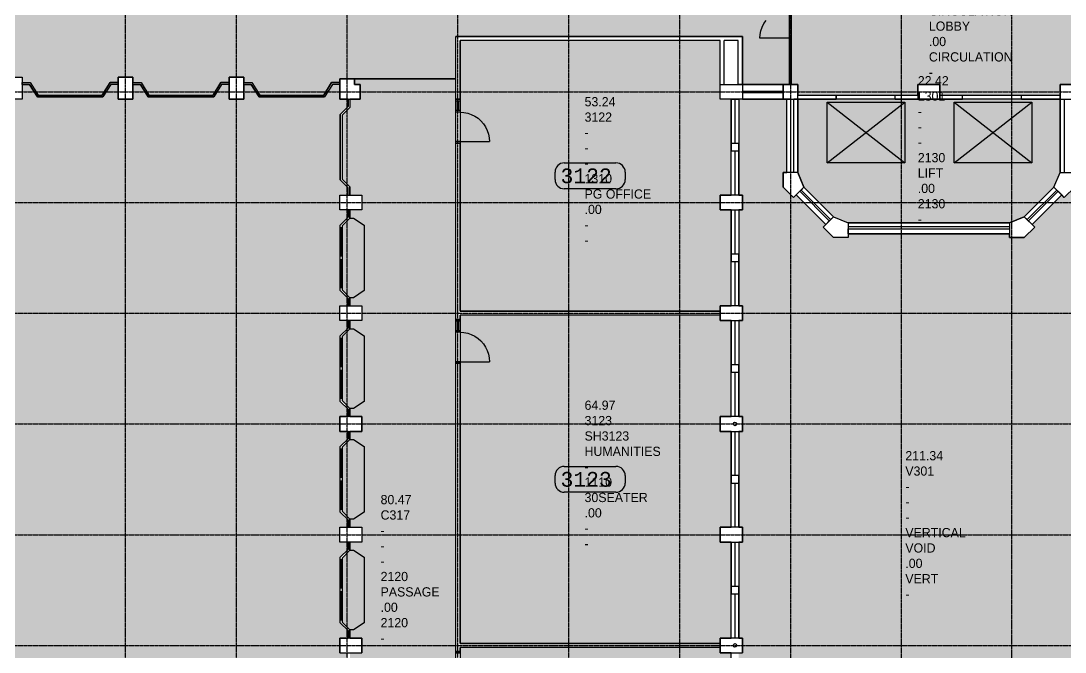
# Model space of a CAD drawing. Header units: millimetres. Extents: x -67062 to 59842, y -55557 to 30708.
# Drawn here: x -13547 to 14726, y -15524 to 1581 of the extents above; entities that cross this region are included whole.
import ezdxf

# ---------------------------------------------------------------- set-up
doc = ezdxf.new("R2010")
doc.units = ezdxf.units.MM
doc.header["$MEASUREMENT"] = 0
doc.linetypes.add('PCENTRE', pattern=[50.8, 31.75, -6.35, 6.35, -6.35])
doc.linetypes.add('PCENTRE2', pattern=[28.575, 19.05, -3.175, 3.175, -3.175])
for name, color, linetype in [('BL', 8, 'CONTINUOUS'), ('Boundaries_and_building_grids', 140, 'PCENTRE2'), ('BRICK_WALLS_P4', 1, 'CONTINUOUS'), ('COLUMNS_P5', 5, 'CONTINUOUS'), ('DR', 8, 'CONTINUOUS'), ('GROS$', 1, 'CONTINUOUS'), ('HL-TMP', 7, 'CONTINUOUS'), ('LIFTS AND STAIRS', 8, 'CONTINUOUS'), ('RM$', 5, 'CONTINUOUS'), ('RM$TXT', 5, 'CONTINUOUS'), ('SAPSE_P7', 9, 'CONTINUOUS'), ('WA_EXT', 7, 'CONTINUOUS'), ('WN', 4, 'CONTINUOUS')]:
    doc.layers.add(name, color=color, linetype=linetype)
doc.styles.add('MONOTXT', font='monotxt.shx')

msp = doc.modelspace()

# ---------------------------------------------------------------- hatches: boundary and pattern name
at = {"layer": 'HL-TMP', "linetype": 'Continuous', "true_color": 0x666666}
h = msp.add_hatch(color=251, dxfattribs=at)
h.paths.add_polyline_path([(-16822, -34092), (-19602, -34092), (-19602, -34882), (-19602, -40092), (-17412, -40092), (-16822, -40092), (-16822, -38882)], flags=0)
h.paths.add_polyline_path([(14588, 6341), (14422, 6741), (13621, 7542), (13221, 7708), (8855, 7708), (8455, 7542), (7653, 6741), (7488, 6341), (7488, 4358), (14588, 4358)], flags=0)
h.paths.add_polyline_path([(-43912, 6341), (-44078, 6741), (-44879, 7542), (-45279, 7708), (-49645, 7708), (-50045, 7542), (-50847, 6741), (-51012, 6341), (-51012, 4358), (-43912, 4358)], flags=0)
h.paths.add_polyline_path([(-43912, -27542), (-51012, -27542), (-51012, -29525), (-50847, -29925), (-50045, -30726), (-49645, -30892), (-45279, -30892), (-44879, -30726), (-44078, -29925), (-43912, -29525)], flags=0)
h.paths.add_polyline_path([(14588, -27542), (7488, -27542), (7488, -29525), (7653, -29925), (8455, -30726), (8855, -30892), (13221, -30892), (13621, -30726), (14422, -29925), (14588, -29525)], flags=0)
h.paths.add_polyline_path([(-10822, -34092), (-13982, -34092), (-13982, -39982), (-12402, -39982), (-10822, -39982)], flags=0)
h.paths.add_polyline_path([(23488, 4343), (23488, 7343), (23488, 10343), (23488, 13343), (23488, 16343), (23488, 19343), (23488, 22343), (23488, 25343), (23488, 28103), (20988, 28103), (20988, 26143), (20988, 23143), (20988, 20143), (20988, 17143), (20988, 14143), (20988, 12736), (20988, 11331), (20988, 9928), (20988, 6811), (20988, 5308), (20988, 3958), (20183, 3958), (16313, 3958), (16313, 2933), (16313, 308), (20928, 308), (20928, -92), (21391, -92), (22991, -92), (23488, -92), (23488, 1343)], flags=0)
h.paths.add_polyline_path([(21038, -202), (21038, -24397), (16588, -24397), (16588, -24542), (14813, -24542), (14813, -27142), (16588, -27142), (16588, -27287), (20778, -27287), (20778, -37877), (23788, -37877), (23788, -3397), (23488, -3397), (23488, -202)], flags=0)
h.paths.add_polyline_path([(-1767, -24542), (-1767, -27142), (7263, -27142), (7263, -24542)], flags=0)
h.paths.add_polyline_path([(-1512, -27252), (58, -27252), (58, -32367), (-1512, -32367)], flags=0)
h.paths.add_polyline_path([(-10602, -33982), (-10602, -40202), (-9322, -40202), (-9322, -33982)], flags=0)
h.paths.add_polyline_path([(-34912, -32367), (-34912, -33982), (58, -33982), (58, -32367)], flags=0)
h.paths.add_polyline_path([(58, -38327), (58, -34092), (-1512, -34092), (-1512, -40202), (-1657, -40202), (-1657, -41752), (-1657, -42287), (-1050, -42287), (58, -42287), (58, -42127), (58, -39127)], flags=0)
h.paths.add_polyline_path([(-1767, -40202), (-2903, -40202), (-8302, -40202), (-9212, -40202), (-9212, -41752), (-9212, -41802), (-7197, -41802), (-4197, -41802), (-1767, -41802), (-1767, -41752)], flags=0)
h.paths.add_polyline_path([(-37712, -40202), (-37712, -41802), (-9322, -41802), (-9322, -40202), (-14202, -40202), (-14202, -39602), (-16602, -39602), (-16602, -40202), (-19822, -40202), (-19822, -39602), (-22222, -39602), (-22222, -40202)], flags=0)
h.paths.add_polyline_path([(-36512, -27252), (-36512, -40202), (-34912, -40202), (-34912, -27252)], flags=0)
h.paths.add_polyline_path([(-31602, -33982), (-30322, -33982), (-30322, -40202), (-31602, -40202)], flags=0)
h.paths.add_polyline_path([(-43687, -24542), (-43687, -27142), (-34712, -27142), (-34712, -24542)], flags=0)
h.paths.add_polyline_path([(-59962, 14603), (-59962, -37877), (-57462, -37877), (-57462, -27142), (-51237, -27142), (-51237, -24542), (-57462, -24542), (-57462, -142), (-57352, -142), (-57352, 308), (-52737, 308), (-52737, 3958), (-57462, 3958), (-57462, 14603)], flags=0)
h.paths.add_polyline_path([(-57412, 25343), (-57412, 28103), (-60012, 28103), (-60012, 25343), (-60012, 23143), (-60012, 20143), (-60012, 19213), (-59962, 19213), (-59962, 17143), (-59962, 14713), (-57462, 14713), (-57462, 16213), (-57412, 16213), (-57412, 16343), (-57412, 19343), (-57412, 22343)], flags=0)
h.paths.add_polyline_path([(-43687, 3958), (-43687, -142), (-42412, -142), (-42412, 1158), (-34712, 1158), (-34712, -142), (-31912, -142), (-31912, 8), (-31512, 8), (-31512, -92), (-31292, -92), (-31079, -429), (-29345, -429), (-29133, -92), (-28912, -92), (-28912, 58), (-28512, 58), (-28512, -92), (-28292, -92), (-28079, -429), (-26345, -429), (-26133, -92), (-25912, -92), (-25912, 58), (-25512, 58), (-25512, -92), (-25292, -92), (-25079, -429), (-23345, -429), (-23133, -92), (-22912, -92), (-22912, 58), (-22512, 58), (-22512, -92), (-22292, -92), (-22079, -429), (-20345, -429), (-20133, -92), (-19912, -92), (-19912, 58), (-19512, 58), (-19512, -92), (-19292, -92), (-19079, -429), (-17345, -429), (-17133, -92), (-16912, -92), (-16912, 58), (-16512, 58), (-16512, -92), (-16292, -92), (-16079, -429), (-14345, -429), (-14133, -92), (-13912, -92), (-13912, 58), (-13512, 58), (-13512, -92), (-13292, -92), (-13079, -429), (-11345, -429), (-11133, -92), (-10912, -92), (-10912, 58), (-10512, 58), (-10512, -92), (-10292, -92), (-10079, -429), (-8345, -429), (-8133, -92), (-7912, -92), (-7912, 58), (-7512, 58), (-7512, -92), (-7292, -92), (-7079, -429), (-5345, -429), (-5133, -92), (-4912, -92), (-4912, 8), (-1767, 8), (-1767, 1158), (5988, 1158), (5988, -142), (7263, -142), (7263, 3958)], flags=0)
h.paths.add_polyline_path([(-32062, -142), (-34712, -142), (-34712, -27142), (-31787, -27142), (-31787, -26921), (-31575, -26709), (-31575, -24975), (-31787, -24763), (-31787, -24542), (-32312, -24542), (-32312, -24142), (-31787, -24142), (-31787, -23921), (-31575, -23709), (-31575, -21975), (-31787, -21763), (-31787, -21542), (-32312, -21542), (-32312, -21142), (-31787, -21142), (-31787, -20921), (-31575, -20709), (-31575, -18975), (-31787, -18763), (-31787, -18542), (-32312, -18542), (-32312, -18142), (-31787, -18142), (-31787, -17921), (-31575, -17709), (-31575, -15975), (-31787, -15763), (-31787, -15542), (-32312, -15542), (-32312, -15142), (-31787, -15142), (-31787, -14921), (-31575, -14709), (-31575, -12975), (-31787, -12763), (-31787, -12542), (-32312, -12542), (-32312, -12142), (-31787, -12142), (-31787, -11921), (-31575, -11709), (-31575, -9975), (-31787, -9763), (-31787, -9542), (-32312, -9542), (-32312, -9142), (-31787, -9142), (-31787, -8921), (-31575, -8709), (-31575, -6975), (-31787, -6763), (-31787, -6542), (-32312, -6542), (-32312, -6142), (-31787, -6142), (-31787, -5921), (-31575, -5709), (-31575, -3975), (-31787, -3763), (-31787, -3542), (-32312, -3542), (-32312, -3142), (-31787, -3142), (-31787, -2921), (-31575, -2709), (-31575, -975), (-31787, -763), (-31787, -542), (-32062, -542)], flags=0)
h.paths.add_polyline_path([(-4637, -27142), (-1767, -27142), (-1767, 8), (-4512, 8), (-4512, -142), (-4362, -142), (-4362, -542), (-4637, -542), (-4637, -763), (-4849, -975), (-4849, -2709), (-4637, -2921), (-4637, -3142), (-4312, -3142), (-4312, -3542), (-4637, -3542), (-4637, -3763), (-4849, -3975), (-4849, -5709), (-4637, -5921), (-4637, -6142), (-4312, -6142), (-4312, -6542), (-4637, -6542), (-4637, -6763), (-4849, -6975), (-4849, -8709), (-4637, -8921), (-4637, -9142), (-4312, -9142), (-4312, -9542), (-4637, -9542), (-4637, -9763), (-4849, -9975), (-4849, -11709), (-4637, -11921), (-4637, -12142), (-4312, -12142), (-4312, -12542), (-4637, -12542), (-4637, -12763), (-4849, -12975), (-4849, -14709), (-4637, -14921), (-4637, -15142), (-4312, -15142), (-4312, -15542), (-4637, -15542), (-4637, -15763), (-4849, -15975), (-4849, -17709), (-4637, -17921), (-4637, -18142), (-4312, -18142), (-4312, -18542), (-4637, -18542), (-4637, -18763), (-4849, -18975), (-4849, -20709), (-4637, -20921), (-4637, -21142), (-4312, -21142), (-4312, -21542), (-4637, -21542), (-4637, -21763), (-4849, -21975), (-4849, -23709), (-4637, -23921), (-4637, -24142), (-4312, -24142), (-4312, -24542), (-4637, -24542), (-4637, -24763), (-4849, -24975), (-4849, -26709), (-4637, -26921)], flags=0)
h.paths.add_polyline_path([(33, 3958), (1033, 3958), (1033, 5658), (1233, 5658), (1233, 12958), (33, 12958)], flags=0)
at = {"layer": 'HL-TMP', "linetype": 'Continuous'}
h = msp.add_hatch(color=7, dxfattribs=at)
h.paths.add_polyline_path([(-34822, -15397), (-41812, -15397), (-41812, -15542), (-42112, -15542), (-42112, -18142), (-41812, -18142), (-41812, -18542), (-42112, -18542), (-42112, -21142), (-41812, -21142), (-41812, -21542), (-42112, -21542), (-42112, -24142), (-41812, -24142), (-41812, -24432), (-34822, -24432), (-34822, -21857)], flags=0)
h.paths.add_polyline_path([(-34822, -6397), (-41812, -6397), (-41812, -6542), (-42112, -6542), (-42112, -9142), (-41812, -9142), (-41812, -9542), (-42112, -9542), (-42112, -12142), (-41812, -12142), (-41812, -12542), (-42112, -12542), (-42112, -15142), (-41812, -15142), (-41812, -15287), (-34822, -15287), (-34822, -12857)], flags=0)
h.paths.add_polyline_path([(-34822, 1048), (-41812, 1048), (-41812, -542), (-42112, -542), (-42112, -3142), (-41812, -3142), (-41812, -3542), (-42112, -3542), (-42112, -6142), (-41812, -6142), (-41812, -6287), (-34822, -6287), (-34822, -3692)], flags=0)
h.paths.add_polyline_path([(-77, 12958), (-4662, 12958), (-4662, 10458), (-4412, 10458), (-4412, 9858), (-4662, 9858), (-4662, 5658), (-77, 5658), (-77, 6678)], flags=0)
h.paths.add_polyline_path([(5588, 12958), (1343, 12958), (1343, 5928), (1343, 5658), (5588, 5658)], flags=0)
h.paths.add_polyline_path([(5688, -6542), (5388, -6542), (5388, -6397), (-1657, -6397), (-1657, -7657), (-1657, -15287), (5388, -15287), (5388, -15142), (5688, -15142), (5688, -12542), (5388, -12542), (5388, -12142), (5688, -12142), (5688, -9542), (5388, -9542), (5388, -9142), (5688, -9142)], flags=0)
h.paths.add_polyline_path([(5688, -20542), (5688, -18542), (5388, -18542), (5388, -18142), (5688, -18142), (5688, -15542), (5388, -15542), (5388, -15397), (-1657, -15397), (-1657, -16657), (-1657, -24432), (5388, -24432), (5388, -24142), (5688, -24142), (5688, -21542), (5388, -21542), (5388, -21142), (5688, -21142)], flags=0)
at = {"layer": 'HL-TMP', "linetype": 'Continuous', "true_color": 0xcc679f}
h = msp.add_hatch(color=233, dxfattribs=at)
h.paths.add_polyline_path([(-43737, -24542), (-44712, -24542), (-45512, -24542), (-45512, -24512), (-45666, -24512), (-46133, -24046), (-46279, -23985), (-48645, -23985), (-48792, -24046), (-49258, -24512), (-49412, -24512), (-49412, -24542), (-51187, -24542), (-51187, -26642), (-51187, -27142), (-51012, -27142), (-43737, -27142)], flags=0)
h.paths.add_polyline_path([(14763, -24542), (12988, -24542), (12834, -24512), (12367, -24046), (12221, -23985), (9855, -23985), (9708, -24046), (9242, -24512), (9088, -24512), (9088, -24542), (7313, -24542), (7313, -26642), (7313, -27142), (7488, -27142), (14763, -27142), (14763, -26642)], flags=0)
h.paths.add_polyline_path([(16263, 2933), (16263, 3958), (15863, 3958), (14588, 3958), (7313, 3958), (7313, -142), (7488, -142), (7488, -432), (8526, -432), (10738, -432), (10738, -142), (11338, -142), (11338, -432), (14588, -432), (14588, -142), (15988, -142), (15988, 308), (16263, 308)], flags=0)
h.paths.add_polyline_path([(-43737, 3958), (-43912, 3958), (-51537, 3958), (-52687, 3958), (-52687, 1333), (-52687, 308), (-52412, 308), (-52412, -142), (-51012, -142), (-51012, -432), (-49974, -432), (-47762, -432), (-47762, -142), (-47162, -142), (-47162, -432), (-43912, -432), (-43912, -142), (-43737, -142)], flags=0)
at = {"layer": 'HL-TMP', "linetype": 'Continuous'}
h = msp.add_hatch(color=7, dxfattribs=at)
h.paths.add_polyline_path([(-42112, -46702), (-42112, -45542), (-42012, -45542), (-42012, -45142), (-42112, -45142), (-42112, -42542), (-42012, -42542), (-42012, -42142), (-42112, -42142), (-42112, -39542), (-42012, -39542), (-42012, -34787), (-42012, -34642), (-42112, -34642), (-42112, -29042), (-42012, -29042), (-42012, -27252), (-40912, -27252), (-40912, -27542), (-40512, -27542), (-40512, -27252), (-36622, -27252), (-36622, -40092), (-37767, -40092), (-37822, -40092), (-37822, -41912), (-37767, -41912), (-37767, -46642), (-37912, -46642), (-37912, -46742), (-40512, -46742), (-40512, -46642), (-40912, -46642), (-40912, -46742), (-42073, -46742)], flags=0)
h.paths.add_polyline_path([(-52687, -15542), (-53012, -15542), (-53012, -15397), (-57352, -15397), (-57352, -16657), (-57352, -18287), (-53012, -18287), (-54290, -18287), (-54290, -21287), (-53012, -21287), (-53012, -21142), (-52687, -21142), (-52687, -18542), (-53012, -18542), (-53012, -18142), (-52687, -18142)], flags=0)
h.paths.add_polyline_path([(5688, -542), (5388, -542), (5388, 1048), (-1657, 1048), (-1657, -1692), (-1657, -6287), (5388, -6287), (5388, -6142), (5688, -6142), (5688, -3542), (5388, -3542), (5388, -3142), (5688, -3142)], flags=0)
at = {"layer": 'HL-TMP', "linetype": 'Continuous', "true_color": 0x339aa9}
h = msp.add_hatch(color=135, dxfattribs=at)
h.paths.add_polyline_path([(16063, -15542), (15988, -15542), (15988, -15142), (16063, -15142), (16063, -12542), (15988, -12542), (15988, -12142), (16063, -12142), (16063, -9542), (15988, -9542), (15988, -9142), (16063, -9142), (16063, -6542), (15988, -6542), (15988, -6142), (16063, -6142), (16063, -3542), (15988, -3542), (15988, -3142), (16063, -3142), (16063, -542), (14888, -542), (14888, -2525), (14988, -2525), (14988, -2925), (14705, -3208), (14634, -3137), (13833, -3938), (13903, -4009), (13621, -4292), (13221, -4292), (13221, -4192), (8855, -4192), (8855, -4292), (8455, -4292), (8172, -4009), (8243, -3938), (7441, -3137), (7371, -3208), (7088, -2925), (7088, -2525), (7188, -2525), (7188, -542), (5888, -542), (5888, -3142), (5988, -3142), (5988, -3542), (5888, -3542), (5888, -6142), (5988, -6142), (5988, -6542), (5888, -6542), (5888, -9142), (5988, -9142), (5988, -9542), (5888, -9542), (5888, -12142), (5988, -12142), (5988, -12542), (5888, -12542), (5888, -15142), (5988, -15142), (5988, -15542), (5888, -15542), (5888, -18142), (5988, -18142), (5988, -18542), (5888, -18542), (5888, -20542), (5888, -21142), (5988, -21142), (5988, -21542), (5888, -21542), (5888, -24142), (7488, -24142), (7488, -24212), (9052, -24212), (9052, -24167), (9615, -23604), (12460, -23604), (13068, -24212), (14588, -24212), (14588, -24142), (16063, -24142), (16063, -21542), (15988, -21542), (15988, -21142), (16063, -21142), (16063, -18542), (15988, -18542), (15988, -18142), (16063, -18142)], flags=0)
h.paths.add_polyline_path([(-31512, -142), (-31512, -542), (-31737, -542), (-31737, -742), (-31525, -954), (-31525, -2730), (-31737, -2942), (-31737, -3142), (-31512, -3142), (-31512, -3542), (-31737, -3542), (-31737, -3742), (-31525, -3954), (-31525, -5730), (-31737, -5942), (-31737, -6142), (-31512, -6142), (-31512, -6542), (-31737, -6542), (-31737, -6742), (-31525, -6954), (-31525, -8730), (-31737, -8942), (-31737, -9142), (-31512, -9142), (-31512, -9542), (-31737, -9542), (-31737, -9742), (-31525, -9954), (-31525, -11730), (-31737, -11942), (-31737, -12142), (-31512, -12142), (-31512, -12542), (-31737, -12542), (-31737, -12742), (-31525, -12954), (-31525, -14730), (-31737, -14942), (-31737, -15142), (-31512, -15142), (-31512, -15542), (-31737, -15542), (-31737, -15742), (-31525, -15954), (-31525, -17730), (-31737, -17942), (-31737, -18142), (-31512, -18142), (-31512, -18542), (-31737, -18542), (-31737, -18742), (-31525, -18954), (-31525, -20730), (-31737, -20942), (-31737, -21142), (-31512, -21142), (-31512, -21542), (-31737, -21542), (-31737, -21742), (-31525, -21954), (-31525, -23730), (-31737, -23942), (-31737, -24142), (-31512, -24142), (-31512, -24542), (-31737, -24542), (-31737, -24742), (-31525, -24954), (-31525, -26730), (-31737, -26942), (-31737, -27142), (-31512, -27142), (-31512, -27542), (-31312, -27542), (-31100, -27205), (-29324, -27205), (-29112, -27542), (-28912, -27542), (-28912, -27142), (-28512, -27142), (-28512, -27542), (-28312, -27542), (-28100, -27205), (-26324, -27205), (-26112, -27542), (-25912, -27542), (-25912, -27142), (-25512, -27142), (-25512, -27542), (-25312, -27542), (-25100, -27205), (-23324, -27205), (-23112, -27542), (-22912, -27542), (-22912, -27142), (-22512, -27142), (-22512, -27542), (-22312, -27542), (-22100, -27205), (-20324, -27205), (-20112, -27542), (-19912, -27542), (-19912, -27142), (-19512, -27142), (-19512, -27542), (-19312, -27542), (-19100, -27205), (-17324, -27205), (-17112, -27542), (-16912, -27542), (-16912, -27142), (-16512, -27142), (-16512, -27542), (-16312, -27542), (-16100, -27205), (-14324, -27205), (-14112, -27542), (-13912, -27542), (-13912, -27142), (-13512, -27142), (-13512, -27542), (-13312, -27542), (-13100, -27205), (-11324, -27205), (-11112, -27542), (-10912, -27542), (-10912, -27142), (-10512, -27142), (-10512, -27542), (-10312, -27542), (-10100, -27205), (-8324, -27205), (-8112, -27542), (-7912, -27542), (-7912, -27142), (-7512, -27142), (-7512, -27542), (-7312, -27542), (-7100, -27205), (-5324, -27205), (-5112, -27542), (-4912, -27542), (-4912, -27142), (-4687, -27142), (-4687, -26942), (-4893, -26737), (-4899, -26730), (-4899, -24954), (-4687, -24742), (-4687, -24542), (-4912, -24542), (-4912, -24142), (-4687, -24142), (-4687, -23942), (-4899, -23730), (-4899, -21954), (-4687, -21742), (-4687, -21542), (-4912, -21542), (-4912, -21142), (-4687, -21142), (-4687, -20942), (-4899, -20730), (-4899, -18954), (-4687, -18742), (-4687, -18542), (-4912, -18542), (-4912, -18142), (-4687, -18142), (-4687, -17942), (-4899, -17730), (-4899, -15954), (-4687, -15742), (-4687, -15542), (-4912, -15542), (-4912, -15142), (-4687, -15142), (-4687, -14942), (-4899, -14730), (-4899, -12954), (-4687, -12742), (-4687, -12542), (-4912, -12542), (-4912, -12142), (-4687, -12142), (-4687, -11942), (-4899, -11730), (-4899, -9954), (-4687, -9742), (-4687, -9542), (-4912, -9542), (-4912, -9142), (-4687, -9142), (-4687, -8942), (-4899, -8730), (-4899, -6954), (-4687, -6742), (-4687, -6542), (-4912, -6542), (-4912, -6142), (-4687, -6142), (-4687, -5942), (-4899, -5730), (-4899, -3954), (-4687, -3742), (-4687, -3542), (-4912, -3542), (-4912, -3142), (-4687, -3142), (-4687, -2942), (-4899, -2730), (-4899, -954), (-4687, -742), (-4687, -542), (-4912, -542), (-4912, -142), (-5112, -142), (-5324, -479), (-7100, -479), (-7312, -142), (-7512, -142), (-7512, -542), (-7912, -542), (-7912, -142), (-8112, -142), (-8324, -479), (-10100, -479), (-10312, -142), (-10512, -142), (-10512, -542), (-10912, -542), (-10912, -142), (-11112, -142), (-11324, -479), (-13100, -479), (-13312, -142), (-13512, -142), (-13512, -542), (-13912, -542), (-13912, -142), (-14112, -142), (-14324, -479), (-16100, -479), (-16312, -142), (-16512, -142), (-16512, -542), (-16912, -542), (-16912, -142), (-17112, -142), (-17324, -479), (-19100, -479), (-19312, -142), (-19512, -142), (-19512, -542), (-19912, -542), (-19912, -142), (-20112, -142), (-20324, -479), (-22100, -479), (-22312, -142), (-22512, -142), (-22512, -542), (-22912, -542), (-22912, -142), (-23112, -142), (-23324, -479), (-25100, -479), (-25312, -142), (-25512, -142), (-25512, -542), (-25912, -542), (-25912, -142), (-26112, -142), (-26324, -479), (-28100, -479), (-28312, -142), (-28512, -142), (-28512, -542), (-28912, -542), (-28912, -142), (-29112, -142), (-29324, -479), (-31100, -479), (-31312, -142)], flags=0)
h.paths.add_polyline_path([(-42312, -12542), (-42412, -12542), (-42412, -12142), (-42312, -12142), (-42312, -9542), (-42412, -9542), (-42412, -9142), (-42312, -9142), (-42312, -6542), (-42412, -6542), (-42412, -6142), (-42312, -6142), (-42312, -3542), (-42412, -3542), (-42412, -3142), (-42312, -3142), (-42312, -542), (-43612, -542), (-43612, -2525), (-43512, -2525), (-43512, -2925), (-43795, -3208), (-43866, -3137), (-44667, -3938), (-44597, -4009), (-44879, -4292), (-45279, -4292), (-45279, -4192), (-49645, -4192), (-49645, -4292), (-50045, -4292), (-50328, -4009), (-50257, -3938), (-51059, -3137), (-51129, -3208), (-51412, -2925), (-51412, -2525), (-51312, -2525), (-51312, -542), (-52487, -542), (-52487, -3142), (-52412, -3142), (-52412, -3542), (-52487, -3542), (-52487, -6142), (-52412, -6142), (-52412, -6542), (-52487, -6542), (-52487, -9142), (-52412, -9142), (-52412, -9542), (-52487, -9542), (-52487, -12142), (-52412, -12142), (-52412, -12542), (-52487, -12542), (-52487, -15142), (-52412, -15142), (-52412, -15542), (-52487, -15542), (-52487, -18142), (-52412, -18142), (-52412, -18542), (-52487, -18542), (-52487, -21142), (-52412, -21142), (-52412, -21542), (-52487, -21542), (-52487, -24142), (-51012, -24142), (-51012, -24212), (-49448, -24212), (-49448, -24167), (-48885, -23604), (-46040, -23604), (-45477, -24167), (-45477, -24212), (-45432, -24212), (-44712, -24212), (-43912, -24212), (-43912, -24142), (-42312, -24142), (-42312, -21542), (-42412, -21542), (-42412, -21142), (-42312, -21142), (-42312, -18542), (-42412, -18542), (-42412, -18142), (-42312, -18142), (-42312, -15542), (-42412, -15542), (-42412, -15142), (-42312, -15142)], flags=0)
at = {"layer": 'HL-TMP', "linetype": 'Continuous', "true_color": 0x66cdcf}
h = msp.add_hatch(color=133, dxfattribs=at)
h.paths.add_polyline_path([(14588, -542), (8526, -542), (7488, -542), (7488, -2525), (7653, -2925), (8455, -3726), (8855, -3892), (13221, -3892), (13621, -3726), (14422, -2925), (14588, -2525)], flags=0)
h.paths.add_polyline_path([(-43912, -542), (-49974, -542), (-51012, -542), (-51012, -2525), (-50847, -2925), (-50045, -3726), (-49645, -3892), (-45279, -3892), (-44879, -3726), (-44078, -2925), (-43912, -2525)], flags=0)

# ---------------------------------------------------------------- linework, layer by layer
at = {"layer": 'BL', "linetype": 'Continuous'}
for p, q in [((-13512, -92), (-13292, -92)), ((-13512, -142), (-13512, -92)), ((-13512, -142), (-13312, -142)), ((-13312, -142), (-13100, -479)), ((-13292, -92), (-13079, -429)), ((-11133, -92), (-11345, -429)), ((-11112, -142), (-11324, -479)), ((-10912, -92), (-11133, -92)), ((-10912, -142), (-11112, -142)), ((-10912, -142), (-10912, -92)), ((-10512, -92), (-10292, -92)), ((-10512, -142), (-10512, -92)), ((-10512, -142), (-10312, -142)), ((-10312, -142), (-10100, -479)), ((-10292, -92), (-10079, -429)), ((-8133, -92), (-8345, -429)), ((-8112, -142), (-8324, -479)), ((-7912, -92), (-8133, -92)), ((-7912, -142), (-8112, -142)), ((-7912, -142), (-7912, -92)), ((-7512, -92), (-7292, -92)), ((-7512, -142), (-7512, -92)), ((-7512, -142), (-7312, -142)), ((-7312, -142), (-7100, -479)), ((-7292, -92), (-7079, -429)), ((-5133, -92), (-5345, -429)), ((-5112, -142), (-5324, -479)), ((-4912, -92), (-5133, -92)), ((-4912, -142), (-5112, -142)), ((-4912, -142), (-4912, -92)), ((-13100, -479), (-11324, -479)), ((-13079, -429), (-11345, -429)), ((-12962, -479), (-12962, -429)), ((-12962, -454), (-12237, -454)), ((-12237, -479), (-12237, -429)), ((-12187, -479), (-12187, -429)), ((-12187, -454), (-11462, -454)), ((-11462, -479), (-11462, -429)), ((-10100, -479), (-8324, -479)), ((-10079, -429), (-8345, -429)), ((-9962, -479), (-9962, -429)), ((-9962, -454), (-9237, -454)), ((-9237, -479), (-9237, -429)), ((-9187, -479), (-9187, -429)), ((-9187, -454), (-8462, -454)), ((-8462, -479), (-8462, -429)), ((-7100, -479), (-5324, -479)), ((-7079, -429), (-5345, -429)), ((-6962, -479), (-6962, -429)), ((-6962, -454), (-6237, -454)), ((-6237, -479), (-6237, -429)), ((-6187, -479), (-6187, -429)), ((-6187, -454), (-5462, -454)), ((-5462, -479), (-5462, -429)), ((-4687, -542), (-4687, -742)), ((-4637, -542), (-4637, -763)), ((-4687, -742), (-4899, -954)), ((-4637, -763), (-4849, -975)), ((-4899, -954), (-4899, -2730)), ((-4849, -975), (-4849, -2709)), ((-4687, -2942), (-4899, -2730)), ((-4637, -2921), (-4849, -2709)), ((-4687, -3142), (-4687, -2942)), ((-4637, -3142), (-4637, -2921)), ((-4687, -3542), (-4687, -3742)), ((-4637, -3763), (-4637, -3542)), ((-4687, -3742), (-4899, -3954)), ((-4899, -5730), (-4899, -3954)), ((-4637, -3763), (-4849, -3975)), ((-4849, -4028), (-4899, -4028)), ((-4874, -4792), (-4874, -4028)), ((-4849, -3975), (-4849, -5709)), ((-4849, -4792), (-4899, -4792)), ((-4849, -4892), (-4899, -4892)), ((-4874, -5656), (-4874, -4892)), ((-4849, -5656), (-4899, -5656)), ((-4687, -5942), (-4899, -5730)), ((-4637, -5921), (-4849, -5709)), ((-4637, -6142), (-4637, -5921)), ((-4687, -5942), (-4687, -6142)), ((-4687, -6742), (-4899, -6954)), ((-4637, -6763), (-4849, -6975)), ((-4687, -6542), (-4687, -6742)), ((-4637, -6763), (-4637, -6542)), ((-4899, -8730), (-4899, -6954)), ((-4849, -7028), (-4899, -7028)), ((-4874, -7792), (-4874, -7028)), ((-4849, -6975), (-4849, -8709)), ((-4849, -7792), (-4899, -7792)), ((-4849, -7892), (-4899, -7892)), ((-4874, -8656), (-4874, -7892)), ((-4849, -8656), (-4899, -8656)), ((-4687, -8942), (-4899, -8730)), ((-4637, -8921), (-4849, -8709)), ((-4687, -8942), (-4687, -9142)), ((-4637, -9142), (-4637, -8921)), ((-4687, -9542), (-4687, -9742)), ((-4637, -9763), (-4637, -9542)), ((-4687, -9742), (-4899, -9954)), ((-4637, -9763), (-4849, -9975)), ((-4899, -11730), (-4899, -9954)), ((-4849, -10028), (-4899, -10028)), ((-4874, -10792), (-4874, -10028)), ((-4849, -9975), (-4849, -11709)), ((-4849, -10792), (-4899, -10792)), ((-4849, -10892), (-4899, -10892)), ((-4874, -11656), (-4874, -10892)), ((-4849, -11656), (-4899, -11656)), ((-4687, -11942), (-4899, -11730)), ((-4637, -11921), (-4849, -11709)), ((-4687, -11942), (-4687, -12142)), ((-4637, -12142), (-4637, -11921)), ((-4687, -12542), (-4687, -12742)), ((-4637, -12763), (-4637, -12542)), ((-4687, -12742), (-4899, -12954)), ((-4899, -14730), (-4899, -12954)), ((-4637, -12763), (-4849, -12975)), ((-4849, -12975), (-4849, -14709)), ((-4849, -13028), (-4899, -13028)), ((-4874, -13792), (-4874, -13028)), ((-4849, -13792), (-4899, -13792)), ((-4849, -13892), (-4899, -13892)), ((-4874, -14656), (-4874, -13892)), ((-4849, -14656), (-4899, -14656)), ((-4687, -14942), (-4899, -14730)), ((-4637, -14921), (-4849, -14709)), ((-4687, -14942), (-4687, -15142)), ((-4637, -15142), (-4637, -14921))]:
    msp.add_line(p, q, dxfattribs=at)
for points in [[(-4637, -3763), (-4537, -3763), (-4249, -3954), (-4249, -5730), (-4537, -5921), (-4637, -5921)], [(-4637, -6763), (-4537, -6763), (-4249, -6954), (-4249, -8730), (-4537, -8921), (-4637, -8921)], [(-4637, -9763), (-4537, -9763), (-4249, -9954), (-4249, -11730), (-4537, -11921), (-4637, -11921)], [(-4637, -12763), (-4537, -12763), (-4249, -12954), (-4249, -14730), (-4537, -14921), (-4637, -14921)]]:
    msp.add_lwpolyline(points, dxfattribs=at)
at = {"layer": 'Boundaries_and_building_grids', "color": 140, "linetype": 'PCENTRE', "lineweight": -3}
for p, q in [((-10712, -48892), (-10712, 30708)), ((-7712, -48892), (-7712, 30708)), ((-4712, -48892), (-4712, 30708)), ((-1712, -48892), (-1712, 30708)), ((1288, -48892), (1288, 30708)), ((4288, 30708), (4288, -48892)), ((7288, 30708), (7288, -43392)), ((10288, 30708), (10288, -43392)), ((13288, -43392), (13288, 30708)), ((-67062, -342), (30638, -342)), ((-67062, -3342), (30638, -3342)), ((-67062, -6342), (30638, -6342)), ((-67062, -9342), (30638, -9342)), ((-67062, -12342), (30638, -12342)), ((-67062, -15342), (30638, -15342))]:
    msp.add_line(p, q, dxfattribs=at)
at = {"layer": 'BRICK_WALLS_P4', "linetype": 'Continuous'}
for p, q in [((5988, 1158), (-1767, 1158)), ((-1767, -542), (-1767, 1158)), ((5988, 1048), (5988, 1158)), ((-1657, -542), (-1657, 1048)), ((5388, 1048), (-1657, 1048)), ((5388, -142), (5388, 1048)), ((5878, 1048), (5498, 1048)), ((5498, -142), (5498, 1048)), ((5878, -142), (5878, 1048)), ((5988, -142), (5988, 1048)), ((5388, -142), (5498, -142)), ((5988, -142), (5878, -142)), ((-1657, -542), (-1767, -542)), ((7188, -2525), (7188, -542)), ((7298, -542), (7188, -542)), ((7298, -2525), (7298, -542)), ((7378, -2525), (7378, -542)), ((7488, -542), (7378, -542)), ((7488, -432), (8526, -432)), ((7488, -542), (7488, -432)), ((7488, -542), (8526, -542)), ((7488, -2525), (7488, -542)), ((8526, -542), (8526, -432)), ((10126, -542), (10126, -432)), ((10126, -432), (10738, -432)), ((10126, -542), (10738, -542)), ((10738, -432), (10738, -542)), ((11338, -432), (11949, -432)), ((11338, -432), (11338, -542)), ((11338, -542), (11949, -542)), ((11949, -542), (11949, -432)), ((13549, -542), (13549, -432)), ((13549, -432), (14588, -432)), ((13549, -542), (14588, -542)), ((14588, -542), (14588, -432)), ((14588, -542), (14588, -2525)), ((14698, -542), (14698, -2525)), ((-1657, -1742), (-1767, -1742)), ((-1767, -6507), (-1767, -1742)), ((-1657, -6287), (-1657, -1742)), ((7298, -2525), (7188, -2525)), ((7488, -2525), (7378, -2525)), ((14588, -2525), (14698, -2525)), ((7441, -3137), (7540, -3038)), ((7540, -3038), (8342, -3839)), ((7653, -2925), (7576, -3003)), ((8377, -3804), (7576, -3003)), ((8455, -3726), (7653, -2925)), ((14422, -2925), (13621, -3726)), ((14500, -3003), (13698, -3804)), ((14535, -3038), (13734, -3839)), ((14422, -2925), (14500, -3003)), ((14634, -3137), (14535, -3038)), ((7441, -3137), (8243, -3938)), ((14634, -3137), (13833, -3938)), ((8243, -3938), (8342, -3839)), ((8455, -3726), (8377, -3804)), ((13221, -3892), (8855, -3892)), ((8855, -3892), (8855, -4002)), ((13221, -3892), (13221, -4002)), ((13621, -3726), (13698, -3804)), ((13833, -3938), (13734, -3839)), ((13221, -4002), (8855, -4002)), ((8855, -4052), (13221, -4052)), ((8855, -4192), (8855, -4052)), ((8855, -4192), (13221, -4192)), ((13221, -4052), (13221, -4192)), ((5388, -6287), (-1657, -6287)), ((5388, -6397), (-1657, -6397)), ((-1657, -6507), (-1657, -6397)), ((5388, -6397), (5388, -6287)), ((-1657, -6507), (-1767, -6507)), ((-1657, -7707), (-1767, -7707)), ((-1767, -15507), (-1767, -7707)), ((-1657, -15287), (-1657, -7707)), ((-1657, -15507), (-1767, -15507)), ((5388, -15287), (-1657, -15287)), ((5388, -15397), (-1657, -15397)), ((-1657, -15507), (-1657, -15397)), ((5388, -15397), (5388, -15287))]:
    msp.add_line(p, q, dxfattribs=at)
at = {"layer": 'COLUMNS_P5', "linetype": 'Continuous'}
for points in [[(-13512, 58), (-13512, -542), (-13912, -542), (-13912, 58)], [(-10512, -542), (-10512, 58), (-10912, 58), (-10912, -542)], [(-7512, -542), (-7512, 58), (-7912, 58), (-7912, -542)], [(-4362, -142), (-4512, -142), (-4512, 8), (-4912, 8), (-4912, -542), (-4362, -542)], [(5388, -542), (5388, -142), (5988, -142), (5988, -542)], [(10738, -542), (11338, -542), (11338, -142), (10738, -142)], [(14988, -542), (14988, -142), (14588, -142), (14588, -542)], [(7371, -3208), (7653, -2925), (7488, -2525), (7088, -2525), (7088, -2925)], [(14588, -2525), (14988, -2525), (14988, -2925), (14705, -3208), (14422, -2925)], [(-4312, -3542), (-4912, -3542), (-4912, -3142), (-4312, -3142)], [(5388, -3142), (5388, -3542), (5988, -3542), (5988, -3142)], [(8455, -3726), (8855, -3892), (8855, -4292), (8455, -4292), (8172, -4009)], [(13903, -4009), (13621, -3726), (13221, -3892), (13221, -4292), (13621, -4292)], [(-4312, -6142), (-4312, -6542), (-4912, -6542), (-4912, -6142)], [(5988, -6142), (5388, -6142), (5388, -6542), (5988, -6542)], [(-4312, -9542), (-4312, -9142), (-4912, -9142), (-4912, -9542)], [(5388, -9542), (5988, -9542), (5988, -9142), (5388, -9142)], [(-4312, -12142), (-4312, -12542), (-4912, -12542), (-4912, -12142)], [(5988, -12142), (5388, -12142), (5388, -12542), (5988, -12542)], [(-4312, -15542), (-4312, -15142), (-4912, -15142), (-4912, -15542)], [(5388, -15542), (5988, -15542), (5988, -15142), (5388, -15142)]]:
    msp.add_lwpolyline(points, close=True, dxfattribs=at)
msp.add_lwpolyline([(7088, -542), (7488, -542), (7488, -142), (7088, -142), (7088, -542)], dxfattribs=at)
at = {"layer": 'COLUMNS_P5', "linetype": 'Continuous', "lineweight": -3}
for centre in [(5788, -9342), (5788, -15342)]:
    msp.add_circle(centre, 50, dxfattribs=at)
at = {"layer": 'DR'}
for p, q in [((6490, 1315), (6524, 1414)), ((6524, 1414), (6570, 1508)), ((6570, 1508), (6628, 1595)), ((6463, 1108), (6470, 1212)), ((6470, 1212), (6490, 1315)), ((-1657, -892), (-1553, -899)), ((-1553, -899), (-1450, -919)), ((-1450, -919), (-1351, -953)), ((-1351, -953), (-1257, -999)), ((-1257, -999), (-1170, -1057)), ((-1170, -1057), (-1092, -1126)), ((-1092, -1126), (-1023, -1205)), ((-1023, -1205), (-964, -1292)), ((-964, -1292), (-918, -1386)), ((-918, -1386), (-885, -1485)), ((-885, -1485), (-864, -1588)), ((-864, -1588), (-857, -1692)), ((-1657, -6857), (-1553, -6864)), ((-1553, -6864), (-1450, -6884)), ((-1450, -6884), (-1351, -6918)), ((-1351, -6918), (-1257, -6964)), ((-1257, -6964), (-1170, -7022)), ((-1170, -7022), (-1092, -7091)), ((-1092, -7091), (-1023, -7170)), ((-1023, -7170), (-964, -7257)), ((-964, -7257), (-918, -7351)), ((-918, -7351), (-885, -7450)), ((-885, -7450), (-864, -7553)), ((-864, -7553), (-857, -7657))]:
    msp.add_line(p, q, dxfattribs=at)
at = {"layer": 'DR', "linetype": 'Continuous'}
for p, q in [((7263, 1108), (6463, 1108)), ((7263, -92), (7263, 1058)), ((7288, -92), (7288, 1058)), ((7313, -92), (7313, 1058)), ((-1767, -592), (-1767, -842)), ((-1717, -842), (-1717, -592)), ((-1707, -592), (-1707, -842)), ((-1657, -842), (-1657, -592)), ((-1657, -1692), (-857, -1692)), ((-1767, -6557), (-1767, -6807)), ((-1717, -6807), (-1717, -6557)), ((-1707, -6557), (-1707, -6807)), ((-1657, -6807), (-1657, -6557)), ((-1657, -7657), (-857, -7657))]:
    msp.add_line(p, q, dxfattribs=at)
for points in [[(7313, 1058), (7313, 1108), (7263, 1108), (7263, 1058), (7313, 1058)], [(7313, -142), (7313, -92), (7263, -92), (7263, -142), (7313, -142)], [(-1657, -592), (-1767, -592), (-1767, -542), (-1657, -542), (-1657, -592)], [(-1657, -892), (-1767, -892), (-1767, -842), (-1657, -842), (-1657, -892)], [(-1657, -1742), (-1767, -1742), (-1767, -1692), (-1657, -1692), (-1657, -1742)], [(-1657, -6557), (-1767, -6557), (-1767, -6507), (-1657, -6507), (-1657, -6557)], [(-1657, -6857), (-1767, -6857), (-1767, -6807), (-1657, -6807), (-1657, -6857)], [(-1657, -7707), (-1767, -7707), (-1767, -7657), (-1657, -7657), (-1657, -7707)], [(-1657, -15557), (-1767, -15557), (-1767, -15507), (-1657, -15507), (-1657, -15557)]]:
    msp.add_lwpolyline(points, dxfattribs=at)
at = {"layer": 'GROS$', "linetype": 'Continuous', "flags": 128}
for points in [[(-1767, -16657), (-1767, -7657), (-1657, -7657), (-1657, -15287), (5388, -15287), (5388, -15142), (5688, -15142), (5688, -12542), (5388, -12542), (5388, -12142), (5688, -12142), (5688, -9542), (5388, -9542), (5388, -9142), (5688, -9142), (5688, -6542), (5388, -6542), (5388, -6397), (-1657, -6397), (-1657, -7657), (-1767, -7657), (-1767, -1692), (-1657, -1692), (-1657, -6287), (5388, -6287), (5388, -6142), (5688, -6142), (5688, -3542), (5388, -3542), (5388, -3142), (5688, -3142), (5688, -542), (5388, -542), (5388, 1048), (-1657, 1048), (-1657, -1692), (-1767, -1692), (-1767, 1158), (5988, 1158), (5988, -142), (7263, -142), (7263, 3958)], [(7313, 3958), (7313, -142), (7488, -142), (7488, -432), (8526, -432), (8526, -542), (7488, -542), (7488, -542), (7488, -2525), (7653, -2925), (8455, -3726), (8855, -3892), (13221, -3892), (13621, -3726), (14422, -2925), (14588, -2525), (14588, -542), (8526, -542), (8526, -432), (10738, -432), (10738, -142), (11338, -142), (11338, -432), (14588, -432), (14588, -142), (15988, -142)], [(-13912, 58), (-13512, 58), (-13512, -92), (-13292, -92), (-13079, -429), (-11345, -429), (-11133, -92), (-10912, -92), (-10912, 58), (-10512, 58), (-10512, -92), (-10292, -92), (-10079, -429), (-8345, -429), (-8133, -92), (-7912, -92), (-7912, 58), (-7512, 58), (-7512, -92), (-7292, -92), (-7079, -429), (-6237, -429), (-6237, -479), (-7100, -479), (-7312, -142), (-7512, -142), (-7512, -542), (-7912, -542), (-7912, -142), (-8112, -142), (-8324, -479), (-10100, -479), (-10312, -142), (-10512, -142), (-10512, -542), (-10912, -542), (-10912, -142), (-11112, -142), (-11324, -479), (-13100, -479), (-13312, -142), (-13512, -142), (-13512, -542), (-13912, -542)], [(-4912, -15542), (-4912, -15142), (-4687, -15142), (-4687, -14942), (-4899, -14730), (-4899, -12954), (-4687, -12742), (-4687, -12542), (-4912, -12542), (-4912, -12142), (-4687, -12142), (-4687, -11942), (-4899, -11730), (-4899, -9954), (-4687, -9742), (-4687, -9542), (-4912, -9542), (-4912, -9142), (-4687, -9142), (-4687, -8942), (-4899, -8730), (-4899, -6954), (-4687, -6742), (-4687, -6542), (-4912, -6542), (-4912, -6142), (-4687, -6142), (-4687, -5942), (-4899, -5730), (-4899, -3954), (-4687, -3742), (-4687, -3542), (-4912, -3542), (-4912, -3142), (-4687, -3142), (-4687, -2942), (-4899, -2730), (-4899, -954), (-4687, -742), (-4687, -542), (-4912, -542), (-4912, -142), (-5112, -142), (-5324, -479), (-6237, -479), (-6237, -429), (-5345, -429), (-5133, -92), (-4912, -92), (-4912, 8), (-4512, 8), (-4512, -142), (-4362, -142), (-4362, -542), (-4637, -542), (-4637, -763), (-4849, -975), (-4849, -2709), (-4637, -2921), (-4637, -3142), (-4312, -3142), (-4312, -3542), (-4637, -3542), (-4637, -3763), (-4849, -3975), (-4849, -5709), (-4637, -5921), (-4637, -6142), (-4312, -6142), (-4312, -6542), (-4637, -6542), (-4637, -6763), (-4849, -6975), (-4849, -8709), (-4637, -8921), (-4637, -9142), (-4312, -9142), (-4312, -9542), (-4612, -9542), (-4637, -9542), (-4637, -9763), (-4849, -9975), (-4849, -11709), (-4637, -11921), (-4637, -12142), (-4312, -12142), (-4312, -12542), (-4637, -12542), (-4637, -12763), (-4849, -12975), (-4849, -14709), (-4637, -14921), (-4637, -15142), (-4312, -15142), (-4312, -15542)], [(14988, -2925), (14705, -3208), (14634, -3137), (13833, -3938), (13903, -4009), (13621, -4292), (13221, -4292), (13221, -4192), (8855, -4192), (8855, -4292), (8455, -4292), (8172, -4009), (8243, -3938), (7441, -3137), (7371, -3208), (7088, -2925), (7088, -2525), (7188, -2525), (7188, -542), (5888, -542), (5888, -3142), (5988, -3142), (5988, -3542), (5888, -3542), (5888, -6142), (5988, -6142), (5988, -6542), (5888, -6542), (5888, -9142), (5988, -9142), (5988, -9542), (5888, -9542), (5888, -12142), (5988, -12142), (5988, -12542), (5888, -12542), (5888, -15142), (5988, -15142), (5988, -15542)], [(5388, -15542), (5388, -15397), (-1657, -15397), (-1657, -16657)]]:
    msp.add_lwpolyline(points, dxfattribs=at)
at = {"layer": 'LIFTS AND STAIRS', "linetype": 'Continuous'}
for p, q in [((8286, -2270), (10386, -620)), ((8286, -620), (10386, -2270)), ((11721, -2270), (13821, -620)), ((11721, -620), (13821, -2270))]:
    msp.add_line(p, q, dxfattribs=at)
for points in [[(10386, -2270), (8286, -2270), (8286, -620), (10386, -620), (10386, -2270)], [(13821, -2270), (11721, -2270), (11721, -620), (13821, -620), (13821, -2270)]]:
    msp.add_lwpolyline(points, dxfattribs=at)
at = {"layer": 'RM$', "linetype": 'Continuous', "flags": 128}
for points in [[(-13912, 58), (-13512, 58), (-13512, -92), (-13292, -92), (-13079, -429), (-11345, -429), (-11133, -92), (-10912, -92), (-10912, 58), (-10512, 58), (-10512, -92), (-10292, -92), (-10079, -429), (-8345, -429), (-8133, -92), (-7912, -92), (-7912, 58), (-7512, 58), (-7512, -92), (-7292, -92), (-7079, -429), (-5345, -429), (-5133, -92), (-4912, -92), (-4912, 8), (-1767, 8), (-1767, 1158), (5988, 1158), (5988, -142), (7263, -142), (7263, 3958)], [(-1767, -27142), (-1767, 8), (-4512, 8), (-4512, -142), (-4362, -142), (-4362, -542), (-4637, -542), (-4637, -763), (-4849, -975), (-4849, -2709), (-4637, -2921), (-4637, -3142), (-4312, -3142), (-4312, -3542), (-4637, -3542), (-4637, -3763), (-4849, -3975), (-4849, -5709), (-4637, -5921), (-4637, -6142), (-4312, -6142), (-4312, -6542), (-4637, -6542), (-4637, -6763), (-4849, -6975), (-4849, -8709), (-4637, -8921), (-4637, -9142), (-4312, -9142), (-4312, -9542), (-4637, -9542), (-4637, -9763), (-4849, -9975), (-4849, -11709), (-4637, -11921), (-4637, -12142), (-4312, -12142), (-4312, -12542), (-4637, -12542), (-4637, -12763), (-4849, -12975), (-4849, -14709), (-4637, -14921), (-4637, -15142), (-4312, -15142), (-4312, -15542)], [(-4912, -15542), (-4912, -15142), (-4687, -15142), (-4687, -14942), (-4899, -14730), (-4899, -12954), (-4687, -12742), (-4687, -12542), (-4912, -12542), (-4912, -12142), (-4687, -12142), (-4687, -11942), (-4899, -11730), (-4899, -9954), (-4687, -9742), (-4687, -9542), (-4912, -9542), (-4912, -9142), (-4687, -9142), (-4687, -8942), (-4899, -8730), (-4899, -6954), (-4687, -6742), (-4687, -6542), (-4912, -6542), (-4912, -6142), (-4687, -6142), (-4687, -5942), (-4899, -5730), (-4899, -3954), (-4687, -3742), (-4687, -3542), (-4912, -3542), (-4912, -3142), (-4687, -3142), (-4687, -2942), (-4899, -2730), (-4899, -954), (-4687, -742), (-4687, -542), (-4912, -542), (-4912, -142), (-5112, -142), (-5324, -479), (-7100, -479), (-7312, -142), (-7512, -142), (-7512, -542), (-7912, -542), (-7912, -142), (-8112, -142), (-8324, -479), (-10100, -479), (-10312, -142), (-10512, -142), (-10512, -542), (-10912, -542), (-10912, -142), (-11112, -142), (-11324, -479), (-13100, -479), (-13312, -142), (-13512, -142), (-13512, -542), (-13912, -542)], [(14988, -2925), (14705, -3208), (14634, -3137), (13833, -3938), (13903, -4009), (13621, -4292), (13221, -4292), (13221, -4192), (8855, -4192), (8855, -4292), (8455, -4292), (8172, -4009), (8243, -3938), (7441, -3137), (7371, -3208), (7088, -2925), (7088, -2525), (7188, -2525), (7188, -542), (5888, -542), (5888, -3142), (5988, -3142), (5988, -3542), (5888, -3542), (5888, -6142), (5988, -6142), (5988, -6542), (5888, -6542), (5888, -9142), (5988, -9142), (5988, -9542), (5888, -9542), (5888, -12142), (5988, -12142), (5988, -12542), (5888, -12542), (5888, -15142), (5988, -15142), (5988, -15542)]]:
    msp.add_lwpolyline(points, dxfattribs=at)
for points in [[(16263, 2933), (16263, 3958), (15863, 3958), (14588, 3958), (7313, 3958), (7313, -142), (7488, -142), (7488, -432), (8526, -432), (10738, -432), (10738, -142), (11338, -142), (11338, -432), (14588, -432), (14588, -142), (15988, -142), (15988, 308), (16263, 308)], [(5688, -542), (5388, -542), (5388, 1048), (-1657, 1048), (-1657, -1692), (-1657, -6287), (5388, -6287), (5388, -6142), (5688, -6142), (5688, -3542), (5388, -3542), (5388, -3142), (5688, -3142)], [(14588, -542), (8526, -542), (7488, -542), (7488, -2525), (7653, -2925), (8455, -3726), (8855, -3892), (13221, -3892), (13621, -3726), (14422, -2925), (14588, -2525)], [(5688, -6542), (5388, -6542), (5388, -6397), (-1657, -6397), (-1657, -7657), (-1657, -15287), (5388, -15287), (5388, -15142), (5688, -15142), (5688, -12542), (5388, -12542), (5388, -12142), (5688, -12142), (5688, -9542), (5388, -9542), (5388, -9142), (5688, -9142)], [(5688, -20542), (5688, -18542), (5388, -18542), (5388, -18142), (5688, -18142), (5688, -15542), (5388, -15542), (5388, -15397), (-1657, -15397), (-1657, -16657), (-1657, -24432), (5388, -24432), (5388, -24142), (5688, -24142), (5688, -21542), (5388, -21542), (5388, -21142), (5688, -21142)]]:
    msp.add_lwpolyline(points, close=True, dxfattribs=at)
at = {"layer": 'SAPSE_P7', "linetype": 'Continuous'}
for p, q in [((915, -2719), (915, -2519)), ((1165, -2269), (2565, -2269)), ((2815, -2519), (2815, -2719)), ((2565, -2969), (1165, -2969)), ((915, -10942), (915, -10742)), ((1165, -10492), (2565, -10492)), ((2815, -10742), (2815, -10942)), ((2565, -11192), (1165, -11192))]:
    msp.add_line(p, q, dxfattribs=at)
for centre, start, end in [((1165, -2519), 90, 180), ((2565, -2519), 0, 90), ((1165, -2719), 180, 270), ((2565, -2719), 270, 0), ((1165, -10742), 90, 180), ((2565, -10742), 0, 90), ((1165, -10942), 180, 270), ((2565, -10942), 270, 0)]:
    msp.add_arc(centre, 250, start, end, dxfattribs=at)
at = {"layer": 'WA_EXT', "linetype": 'Continuous'}
for points in [[(5688, -1942), (5888, -1942), (5888, -1742), (5688, -1742), (5688, -1942)], [(5688, -4942), (5888, -4942), (5888, -4742), (5688, -4742), (5688, -4942)], [(5688, -7942), (5888, -7942), (5888, -7742), (5688, -7742), (5688, -7942)], [(5688, -10942), (5888, -10942), (5888, -10742), (5688, -10742), (5688, -10942)], [(5688, -13942), (5888, -13942), (5888, -13742), (5688, -13742), (5688, -13942)]]:
    msp.add_lwpolyline(points, dxfattribs=at)
at = {"layer": 'WN', "linetype": 'Continuous'}
for p, q in [((5688, -542), (5688, -1742)), ((5688, -542), (5888, -542)), ((5788, -542), (5788, -1742)), ((5888, -542), (5888, -1742)), ((5988, -322), (7088, -322)), ((7088, -342), (5988, -342)), ((5988, -362), (7088, -362)), ((5688, -3142), (5688, -1942)), ((5788, -1942), (5788, -3142)), ((5888, -3142), (5888, -1942)), ((5888, -3142), (5688, -3142)), ((5688, -3542), (5688, -4742)), ((5688, -3542), (5888, -3542)), ((5788, -3542), (5788, -4742)), ((5888, -3542), (5888, -4742)), ((5688, -6142), (5688, -4942)), ((5788, -4942), (5788, -6142)), ((5888, -6142), (5888, -4942)), ((5888, -6142), (5688, -6142)), ((5688, -6542), (5688, -7742)), ((5688, -6542), (5888, -6542)), ((5788, -6542), (5788, -7742)), ((5888, -6542), (5888, -7742)), ((5688, -9142), (5688, -7942)), ((5788, -7942), (5788, -9142)), ((5888, -9142), (5888, -7942)), ((5888, -9142), (5688, -9142)), ((5688, -9542), (5688, -10742)), ((5688, -9542), (5888, -9542)), ((5788, -9542), (5788, -10742)), ((5888, -9542), (5888, -10742)), ((5688, -12142), (5688, -10942)), ((5788, -10942), (5788, -12142)), ((5888, -12142), (5888, -10942)), ((5888, -12142), (5688, -12142)), ((5688, -12542), (5688, -13742)), ((5688, -12542), (5888, -12542)), ((5788, -12542), (5788, -13742)), ((5888, -12542), (5888, -13742)), ((5688, -15142), (5688, -13942)), ((5788, -13942), (5788, -15142)), ((5888, -15142), (5888, -13942)), ((5888, -15142), (5688, -15142))]:
    msp.add_line(p, q, dxfattribs=at)
msp.add_lwpolyline([(5988, -542), (7088, -542), (7088, -142), (5988, -142), (5988, -542)], dxfattribs=at)

# ---------------------------------------------------------------- texts
at = {"layer": 'RM$TXT', "linetype": 'Continuous', "char_height": 250, "attachment_point": 7}
for s, insert in [('38.46^M^JF303^M^J-^M^J-^M^J-^M^JCIRCULATION^M^JLOBBY^M^J.00^M^JCIRCULATION^M^J-^M^J', (11038, 63)), ('22.42^M^JL301^M^J-^M^J-^M^J-^M^J2130^M^JLIFT^M^J.00^M^J2130^M^J-^M^J', (10738, -3917)), ('53.24^M^J3122^M^J-^M^J-^M^J-^M^J1310^M^JPG OFFICE^M^J.00^M^J-^M^J-^M^J', (1715, -4486)), ('64.97^M^J3123^M^JSH3123^M^JHUMANITIES^M^J-^M^J1110^M^J30SEATER^M^J.00^M^J-^M^J-^M^J', (1715, -12709)), ('211.34^M^JV301^M^J-^M^J-^M^J-^M^JVERTICAL^M^JVOID^M^J.00^M^JVERT^M^J-^M^J', (10400, -14077)), ('80.47^M^JC317^M^J-^M^J-^M^J-^M^J2120^M^JPASSAGE^M^J.00^M^J2120^M^J-^M^J', (-3808, -15267))]:
    msp.add_mtext(s, dxfattribs=dict(at, insert=insert))
at = {"layer": 'SAPSE_P7', "linetype": 'Continuous', "style": 'MONOTXT'}
for s, p in [('3122', (1065, -2819)), ('3123', (1065, -11042))]:
    msp.add_text(s, height=400, dxfattribs=at).set_placement(p)

doc.saveas('drawing.dxf')
